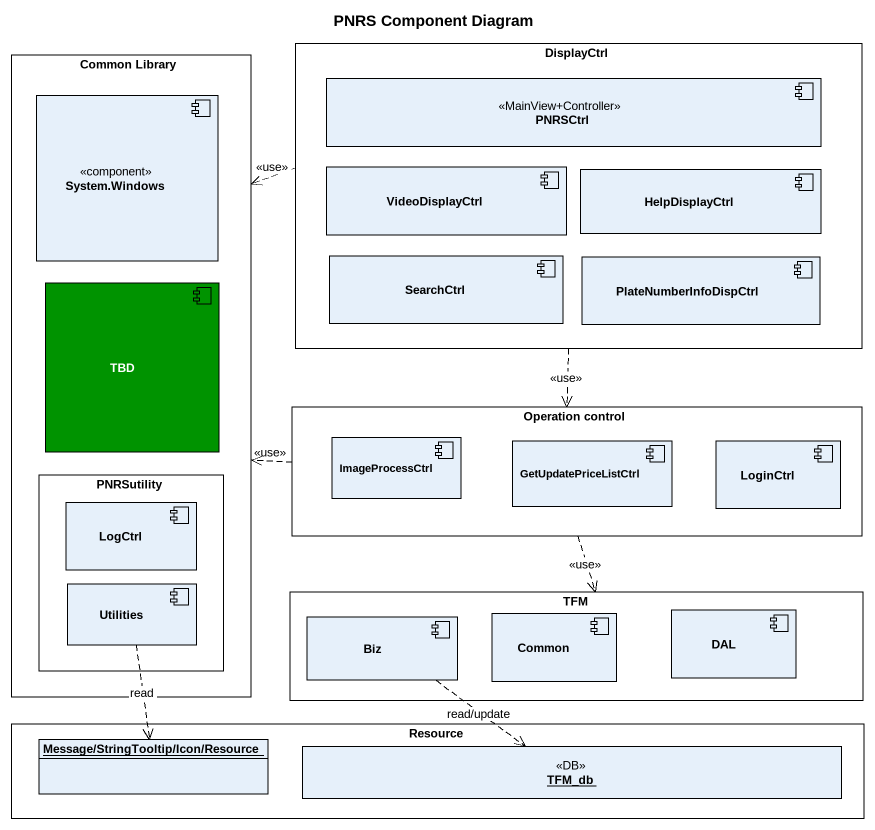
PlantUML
@startuml
title PNRS Component Diagram
allowmixing
hide circle
hide empty members
rectangle "Common Library" as Common_Library {
  component "System.Windows" as System_Windows <<component>>
  component TBD #009300
  rectangle PNRSutility {
    component LogCtrl
    component Utilities
  }
}
rectangle DisplayCtrl {
  component PNRSCtrl <<MainView+Controller>>
  component VideoDisplayCtrl
  component HelpDisplayCtrl
  component SearchCtrl
  component PlateNumberInfoDispCtrl
}
rectangle "Operation control" as Operation_control {
  component ImageProcessCtrl
  component GetUpdatePriceListCtrl
  component LoginCtrl
}
rectangle TFM {
  component Biz
  component Common
  component DAL
}
rectangle Resource {
  object "Message/StringTooltip/Icon/Resource" as Message_StringTooltip_Icon
  object TFM_db <<DB>>
}
DisplayCtrl .left.> Common_Library : <<use>>
DisplayCtrl ..> Operation_control : <<use>>
Operation_control .left.> Common_Library : <<use>>
Operation_control ..> TFM : <<use>>
Utilities ..> Message_StringTooltip_Icon : read
Biz ..> TFM_db : read/update
@enduml
